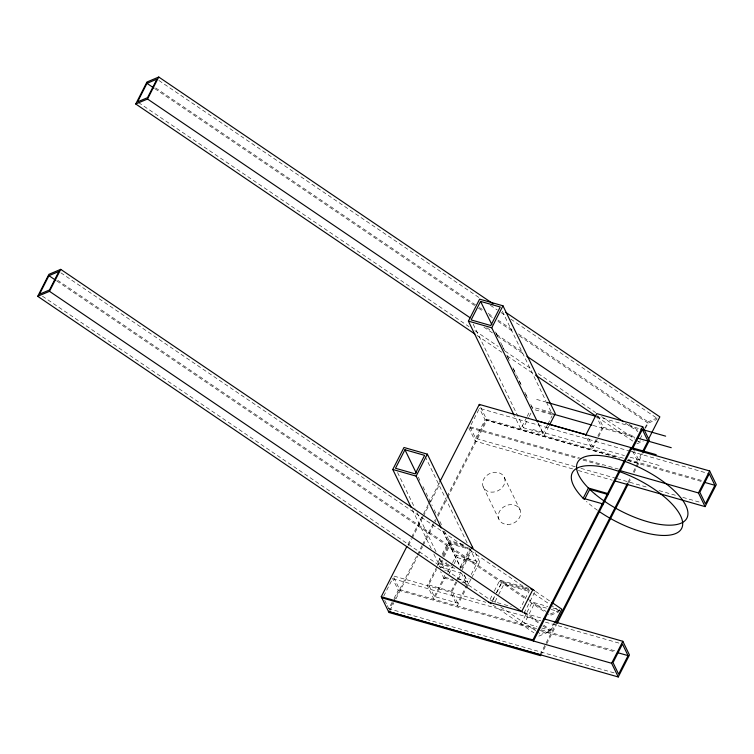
<?xml version="1.0" encoding="UTF-8"?>
<svg xmlns="http://www.w3.org/2000/svg" width="754" height="754" viewBox="0 0 754 754"><rect width="100%" height="100%" fill="white"/><g stroke="black" fill="none" stroke-linecap="round" stroke-linejoin="round"><path stroke-width="0.57" stroke-dasharray="3.77 2.83" d="M437.424 565.698L440.59 559.477M442.692 555.359L449.695 541.617L465.746 546.188M492.428 600.995L495.227 595.5M496.622 592.748L502.23 581.758L529.063 589.402M407.905 544.463L411.1 538.196M411.627 537.15L428.149 504.746M428.677 503.7L439.337 482.796M408.423 545.547L411.618 539.27M412.155 538.224L422.815 517.319M423.343 516.283L428.668 505.83M430.798 501.646L439.855 483.88M383.72 596.122L392.636 578.629L540.948 620.881M575.255 466.735L475.623 438.357L470.025 426.821L479.459 408.3L630.042 451.194M614.095 672.87L388.791 608.695L391.939 602.521M394.04 598.403L398.235 590.165L392.636 578.629M475.623 438.357L485.067 419.837L479.459 408.3M388.433 611.503L393.258 602.022M393.776 601.032L416.698 556.028M417.235 554.982L422.033 545.576M422.56 544.529L435.35 519.449M437.48 515.265L446.538 497.499M447.065 496.452L486.5 419.111L487.018 420.185L617.196 457.263M390.054 610.41L393.776 603.096M395.916 598.912L417.754 556.066M418.291 555.019L422.551 546.659M423.088 545.613L435.869 520.524M437.999 516.349L447.056 498.573M447.593 497.536L487.018 420.185M440.063 558.403L437.961 562.522L451.099 566.263M442.164 554.284L449.167 540.543L463.767 544.699M436.886 566.744L427.282 585.594L433.936 599.279L445.143 577.3L443.597 574.133M458.338 579.242L461.486 573.068L467.084 584.604L457.64 603.125L434.295 596.471L428.687 584.934L436.557 569.506M441.279 560.156L440.685 561.315L446.83 563.068M443.05 556.688L450.129 542.795L468.573 548.045M442.391 560.081L441.213 562.399L449.818 564.85M444.163 556.612L450.647 543.87L470.326 549.477L460.882 567.998L459.657 567.649M434.295 596.471L443.729 577.95L440.675 571.664M447.81 572.069L452.08 563.69M452.607 562.644L456.349 555.312L479.695 561.966L472.221 576.621M526.631 417.433L520.76 428.951L514.605 416.265M527.169 416.387L529.836 411.156M448.913 574.039L453.635 564.774M454.153 563.747L457.301 557.574L444.474 531.146M547.347 425.115L543.153 433.352L523.483 427.744L528.724 417.452M529.251 416.425L531.353 412.306M462.013 567.8L471.118 549.939M455.972 581.777L450.638 592.239L457.282 605.933L465.821 589.185M456.5 580.721L460.769 572.352M461.834 570.25L471.646 551.014M457.64 603.125L452.042 591.588L457.81 580.269M457.697 578.893L467.537 581.692L469.111 578.61M471.203 574.491L476.971 563.172L469.789 548.375L460.355 566.923L457.904 566.216M547.875 424.087L552.069 415.859M466.358 588.139L471.693 577.668M548.912 426.18L544.115 435.605L537.951 422.919M490.062 599.392L492.862 593.898M494.266 591.145L499.864 580.156L528.761 588.384M494.501 596.518L492.145 601.155L495.623 602.144M496.273 593.049L501.58 582.625L529.402 590.552L520.552 607.922M495.095 601.598L496.867 598.12M498.639 594.652L503.945 584.227L530.034 591.664M596.094 439.544L592.55 446.491L587.997 437.113M597.865 436.066L601.994 427.97L596.744 417.151M597.771 415.727L603.398 427.311L592.192 449.299L585.547 435.605M524.049 613.153L534.548 592.54M521.005 624.076L532.211 602.088L547.79 606.527M644.84 428.121L648.044 421.844L657.705 417.773M635.726 439.723L638.647 441.703L642.842 433.475M645.462 428.329L648.091 423.183L657.045 419.403M548.705 631.965L549.591 630.231L541.74 627.997M559.525 610.74L559.854 610.09M536.716 631.381L540.609 634.02L550.561 629.826L554.237 622.625M538.799 636.14L550.609 631.164L554.341 623.841M641.466 453.795L638.515 459.582L634.67 451.646M540.147 654.632L555.604 624.321M628.063 482.174L630.193 477.998M633.388 471.721L635.518 467.546M636.056 466.5L642.427 454.012M540.675 655.707L556.659 624.359M628.582 483.248L631.249 478.027M633.916 472.805L636.574 467.574M637.111 466.528L638.704 463.39L631.513 448.696M638.647 441.703L640.636 440.864M636.838 443.823L643.275 441.109M559.666 610.09L550.005 614.161L547.084 612.173M536.631 399.413L545.689 401.986M596.612 416.491L639.618 428.743M551.985 412.664L531.966 406.971L529.911 402.74M603.398 427.311L634.793 436.255M542.239 410.949L551.287 413.522M593.162 425.454L635.038 437.377M551.504 414.512L532.927 409.224L531.381 406.048M631.173 451.514L709.288 473.766M532.795 429.469L624.463 455.576M630.118 457.188L661.805 466.217M623.464 458.206L486.471 419.186L479.817 405.492M627.997 459.412L702.719 480.779M627.385 460.166L638.704 463.39M485.067 419.837L619.788 458.215M627.714 460.468L702.436 481.749M470.025 426.821L582.107 458.743M583.238 459.073L618.337 469.063M469.751 427.801L578.431 458.752M582.965 460.044L602.21 465.529M580.91 468.347L616.009 478.347M617.14 478.667L648.845 487.697M659.034 490.6L676.018 495.435M682.813 497.376L700.928 502.532M572.635 468.903L475.265 441.165L468.611 427.471M578.29 470.515L612.257 480.185M457.301 557.574L476.971 563.172M438.489 563.606L456.283 568.676M439.243 566.735L460.374 572.748M445.143 577.3L452.918 579.515M461.816 582.05L468.488 583.954L463.87 574.435M552.984 608.007L559.911 609.986M443.729 577.95L454.851 581.117M464.86 583.973L467.084 584.604M546.48 608.139L533.926 604.567L524.482 623.087L537.036 626.659M551.183 609.477L559.034 611.711L550.052 615.5L546.15 612.851M497.357 602.635L502.579 604.124M504.313 604.614L511.269 606.602M428.687 584.934L452.042 591.588M394.125 576.141L485.83 602.267M524.322 613.228L542.437 618.393M545.472 622.163L622.465 644.095M536.631 628.534L399.639 589.515L392.994 575.82M541.165 629.826L615.886 651.107M398.235 590.165L538.62 630.156M539.76 630.476L615.613 652.087M158.887 80.48L479.629 298M490.354 305.266L497.178 309.894M501.08 312.542L505.953 315.851M510.826 319.149L657.064 418.329M155.72 87.964L475.482 304.823M479.384 307.462L482.306 309.451M488.158 313.419L493.031 316.718M497.904 320.026L512.531 329.941M518.375 333.909L648.044 421.844M154.787 88.642L474.558 305.502M478.46 308.141L483.333 311.449M489.176 315.417L493.078 318.056M497.951 321.364L513.549 331.948M519.402 335.907L648.091 423.183M486.764 327.754L490.666 330.403M496.509 334.371L523.813 352.881M629.1 424.285L638.845 430.902M483.889 327.113L492.664 333.061M497.536 336.369L524.831 354.88M625.245 422.985L637.922 431.571M138.519 102.535L469.016 326.661M474.86 330.629L498.262 346.501M505.086 351.128L531.41 368.979M538.233 373.607L595.754 412.617M601.598 416.585L634.745 439.064M476.952 335.398L502.296 352.589M507.169 355.897L534.473 374.408M596.866 416.717L632.936 441.184M535.491 591.334L550.118 601.249M60.857 272.797L529.779 590.806M533.681 593.455L549.28 604.029M550.25 604.689L559.025 610.646M57.681 280.281L526.612 598.29M527.583 598.949L546.103 611.513M56.757 280.959L525.679 598.968M529.581 601.617L545.18 612.191M524.237 611.975L539.836 622.55M543.738 625.198L550.561 629.826M524.284 613.313L538.912 623.228M542.814 625.877L550.609 631.164M42.441 296.171L492.843 601.626M500.637 606.913L535.736 630.712M492.975 605.066L533.926 632.842M633.963 450.204L634.312 450.93M502.296 311.232L545.924 401.081M546.433 402.136L551.57 412.711M495.519 331.911L498.092 337.198M500.656 342.486L504.765 350.94M506.82 355.172L509.384 360.459M512.974 367.858L516.056 374.201M516.565 375.256L522.211 386.887M524.784 392.165L527.348 397.452M495.962 333.108L498.017 337.34M502.126 345.794L504.69 351.081M507.772 357.424L509.308 360.591M513.417 369.055L515.981 374.342M519.063 380.676L521.636 385.963M525.736 394.427L527.282 397.594M538.026 422.777L543.153 433.352M473.182 324.145L523.483 427.744M504.369 477.508A11.583 9.519 -25.9 0 1 491.721 492.145A11.583 9.519 -25.9 0 1 485.274 476.952A11.583 9.519 -25.9 0 1 504.369 477.508L520.1 509.892M483.191 486.848L498.894 519.195M475.077 552.456L479.695 561.966M425.133 456.406L467.226 543.087M418.357 477.094L419.827 480.402M422.985 486.603L425.473 492.032M426.057 492.946L432.221 505.632M434.276 509.864L436.773 515.284M439.921 521.485L441.458 524.661M442.89 530.957L460.864 567.951M464.455 575.349L467.537 581.692M442.824 531.099L460.788 568.092M397.556 472.494L415.011 508.441M417.066 512.663L436.057 551.777M439.13 558.12L445.294 570.806M412.287 509.647L431.279 548.761M433.842 554.039L440.534 567.819M384.719 600.297L386.755 604.491M387.264 605.547L388.791 608.695M597.422 510.251A61.347 23.638 27 0 1 586.414 501.419M507.423 524.492A11.583 9.519 -25.9 0 0 520.081 509.855A11.583 9.519 -25.9 0 0 500.986 509.299A11.583 9.519 -25.9 0 0 507.423 524.492"/><path stroke-width="1.13" d="M491.033 603.747L37.7 296.313L48.906 274.333L60.716 269.348L534.52 590.665M475.001 334.079L135.739 103.995L146.945 82.016L158.755 77.031L493.144 303.805M48.953 275.672L39.51 294.192L49.462 289.998L58.906 271.478L48.953 275.672L55.777 280.299M146.992 83.355L137.548 101.875L147.501 97.681L156.936 79.161L146.992 83.355L153.816 87.982M37.7 296.313L49.51 291.336L60.716 269.348M135.739 103.995L147.548 99.019L158.755 77.031M411.26 507.527L392.777 469.478L403.993 447.49L427.339 454.144L473.022 548.224M514.087 415.209L468.404 321.129L479.61 299.14L502.965 305.794L555.321 413.616L549.449 425.133M404.945 449.742L395.501 468.272L415.181 473.87L424.615 455.35L404.945 449.742L416.236 473.003M480.571 301.393L471.127 319.922L490.797 325.521L500.241 307.001L480.571 301.393L491.862 324.654M441.288 527.923L416.133 476.123L427.339 454.144M537.461 421.91L491.759 327.773L502.965 305.794M543.568 618.714L622.823 641.286L629.467 654.981L618.261 676.969L388.433 611.503L540.147 654.632L540.675 655.707L388.989 612.502L381.26 596.725L406.84 546.556M439.865 481.749L479.299 404.408L630.985 447.612L631.503 448.696M471.825 548.563L472.522 547.197M585.547 435.605L596.753 413.616L642.719 426.717L649.364 440.411L642.964 452.966M584.812 498.959L589.732 489.327L608.12 494.567L607.601 493.484L588.412 488.026L583.172 498.3L602.361 503.766L602.88 504.841L601.73 504.52M642.719 426.717L533.474 641.013L532.946 639.929L630.985 447.612M554.878 622.785L561.815 609.185L552.069 602.569M648.647 438.847L659.854 416.868L505.821 312.401M642.644 451.476L647.959 441.062L642.361 429.526L632.917 448.046L633.614 449.488M556.132 623.275L627.526 483.22M557.187 623.313L628.054 484.294M618.261 676.969L611.617 663.275L622.823 641.286M709.646 470.958L716.3 484.652L705.094 506.631L698.44 492.937L709.646 470.958L630.401 448.385M628.063 655.631L618.619 674.151L613.021 662.615L622.465 644.095L628.063 655.631L617.875 652.728M714.896 485.303L705.452 503.823L699.853 492.287L709.288 473.766L714.896 485.303L704.707 482.4M468.404 321.129L491.759 327.773M546.82 402.306L595.481 416.17M640.749 429.064L665.641 436.151M552.418 413.842L592.031 425.133M637.3 438.027L671.249 447.697M537.376 420.836L586.037 434.69M632.436 447.904L656.206 454.681M619.194 470.364L698.44 492.937M614.519 480.835L705.094 506.631M392.777 469.478L416.133 476.123M530.825 588.978L532.889 589.562L521.683 611.551L488.658 602.144M381.26 596.725L532.946 639.929M381.788 597.799L611.617 663.275M147.548 99.019L470.242 317.858M526.782 356.208L623.294 421.656M535.444 375.068L595.886 416.057M49.51 291.336L523.314 612.653M479.299 404.408L479.817 405.492M584.199 499.318A61.347 23.638 27 0 1 610.872 468.884A61.347 23.638 27 0 1 682.379 526.481A61.347 23.638 27 0 1 599.901 511.975M595.368 494.379A61.347 23.638 27 0 0 686.828 518.252A61.347 23.638 27 0 0 614.51 458.178A61.347 23.638 27 0 0 595.368 494.379"/></g></svg>
